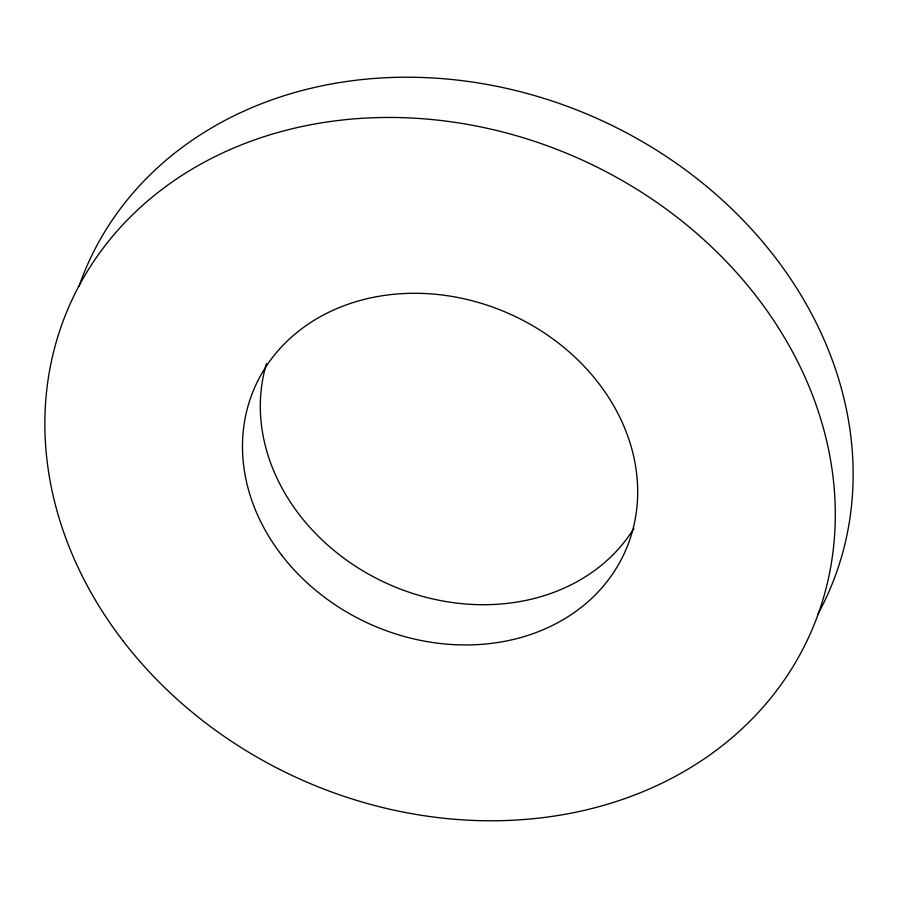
<?xml version="1.0" encoding="UTF-8"?>
<svg xmlns="http://www.w3.org/2000/svg" width="898" height="898" viewBox="0 0 898 898"><rect width="100%" height="100%" fill="white"/><g stroke="black" fill="none" stroke-linecap="round" stroke-linejoin="round"><path stroke-width="1.35" d="M78.945 286.383A405.155 340.174 23.9 0 1 596.137 118.053A405.155 340.174 23.9 0 1 817.685 614.558M633.932 528.35A202.578 170.092 23.9 0 1 388.048 583.958A202.578 170.092 23.9 0 1 266.493 363.6M123.273 641.217A405.155 340.174 23.9 0 0 803.115 648.659A405.155 340.174 23.9 0 0 393.863 117.481A405.155 340.174 23.9 0 0 123.273 641.217M281.68 555.166A202.578 170.092 23.9 0 0 621.596 558.893A202.578 170.092 23.9 0 0 416.975 293.298A202.578 170.092 23.9 0 0 281.68 555.166"/></g></svg>
